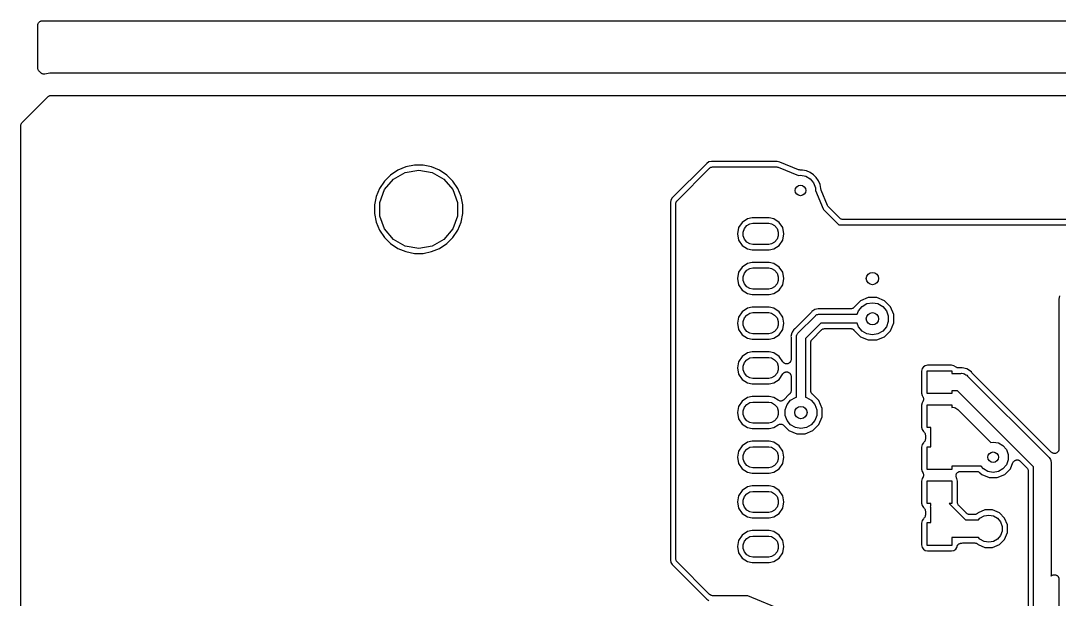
# Model space of a CAD drawing. Extents: x 50 to 248, y -151 to -36.
# Drawn here: x 50.4 to 109.4, y -68.5 to -35.6 of the extents above; entities that cross this region are included whole.
import ezdxf

# ---------------------------------------------------------------- set-up
doc = ezdxf.new("R2010")
doc.units = 0
doc.header["$MEASUREMENT"] = 0
doc.layers.add('BLACK', color=7, linetype='CONTINUOUS')

msp = doc.modelspace()

# ---------------------------------------------------------------- linework, layer by layer
at = {"layer": 'BLACK', "linetype": 'CONTINUOUS'}
for p, q in [((51.383, -35.889), (51.3869, -35.8671)), ((51.383, -38.3238), (51.383, -35.889)), ((51.3869, -35.8449), (51.3945, -35.824)), ((51.3869, -35.8671), (51.3869, -35.8449)), ((51.3945, -35.824), (51.3983, -35.8021)), ((51.3983, -35.8021), (51.4094, -35.7829)), ((51.4094, -35.7829), (51.417, -35.762)), ((51.417, -35.762), (51.4313, -35.745)), ((51.4313, -35.745), (51.4424, -35.7257)), ((51.4424, -35.7257), (51.4594, -35.7114)), ((51.4594, -35.7114), (51.4737, -35.6944)), ((51.4737, -35.6944), (51.493, -35.6833)), ((51.493, -35.6833), (51.51, -35.669)), ((51.51, -35.669), (51.5309, -35.6614)), ((51.5309, -35.6614), (51.5501, -35.6503)), ((51.5501, -35.6503), (51.572, -35.6465)), ((51.572, -35.6465), (51.5929, -35.6389)), ((51.5929, -35.6389), (51.6151, -35.6389)), ((51.6151, -35.6389), (51.637, -35.635)), ((51.637, -35.635), (247.575, -35.635)), ((51.3849, -38.3348), (51.383, -38.3238)), ((51.384, -38.3459), (51.3849, -38.3348)), ((51.3926, -38.378), (51.384, -38.3459)), ((51.3983, -38.4107), (51.3926, -38.378)), ((51.4039, -38.4203), (51.3983, -38.4107)), ((51.4068, -38.4311), (51.4039, -38.4203)), ((51.4258, -38.4583), (51.4068, -38.4311)), ((51.4424, -38.4871), (51.4258, -38.4583)), ((51.451, -38.4942), (51.4424, -38.4871)), ((51.4574, -38.5034), (51.451, -38.4942)), ((51.5491, -38.5951), (51.4574, -38.5034)), ((51.5785, -38.6157), (51.5491, -38.5951)), ((51.6066, -38.6382), (51.5785, -38.6157)), ((51.6145, -38.6409), (51.6066, -38.6382)), ((51.6214, -38.6457), (51.6145, -38.6409)), ((51.6561, -38.655), (51.6214, -38.6457)), ((51.6901, -38.6666), (51.6561, -38.655)), ((51.6985, -38.6664), (51.6901, -38.6666)), ((51.7066, -38.6686), (51.6985, -38.6664)), ((51.7424, -38.6654), (51.7066, -38.6686)), ((51.7783, -38.6646), (51.7424, -38.6654)), ((52.063, -38.608), (51.7783, -38.6646)), ((119.641, -38.608), (52.063, -38.608)), ((50.4922, -41.4238), (51.9636, -39.9524)), ((51.9636, -39.9524), (51.9728, -39.946)), ((51.9728, -39.946), (51.9799, -39.9374)), ((51.9799, -39.9374), (52.0087, -39.9208)), ((52.0087, -39.9208), (52.0359, -39.9018)), ((52.0359, -39.9018), (52.0467, -39.8989)), ((52.0467, -39.8989), (52.0563, -39.8933)), ((52.0563, -39.8933), (52.089, -39.8876)), ((52.089, -39.8876), (52.1211, -39.879)), ((52.1211, -39.879), (52.1322, -39.8799)), ((52.1322, -39.8799), (52.1432, -39.878)), ((52.1432, -39.878), (119.561, -39.878)), ((50.4178, -41.6034), (50.4197, -41.5924)), ((50.4178, -145.341), (50.4178, -41.6034)), ((50.4188, -41.5813), (50.4274, -41.5492)), ((50.4197, -41.5924), (50.4188, -41.5813)), ((50.4274, -41.5492), (50.4331, -41.5165)), ((50.4331, -41.5165), (50.4387, -41.5069)), ((50.4387, -41.5069), (50.4416, -41.4961)), ((50.4416, -41.4961), (50.4606, -41.4689)), ((50.4606, -41.4689), (50.4772, -41.4401)), ((50.4772, -41.4401), (50.4858, -41.433)), ((50.4858, -41.433), (50.4922, -41.4238)), ((89.655, -43.6372), (89.5153, -43.665)), ((93.3854, -43.6372), (89.655, -43.6372)), ((93.5501, -43.67), (93.3854, -43.6372)), ((71.8385, -44.1353), (71.4283, -44.4094)), ((72.2944, -43.9465), (71.8385, -44.1353)), ((72.2609, -44.2558), (73.025, -44.1211)), ((72.7783, -43.8502), (72.2944, -43.9465)), ((73.2717, -43.8502), (72.7783, -43.8502)), ((73.025, -44.1211), (73.7891, -44.2558)), ((73.7556, -43.9465), (73.2717, -43.8502)), ((74.2115, -44.1353), (73.7556, -43.9465)), ((74.6217, -44.4094), (74.2115, -44.1353)), ((89.3968, -43.7442), (87.4322, -45.7088)), ((87.7044, -45.8676), (89.5556, -44.0164)), ((89.5153, -43.665), (89.3968, -43.7442)), ((89.5556, -44.0164), (89.5648, -44.01)), ((89.5648, -44.01), (89.5719, -44.0014)), ((89.5719, -44.0014), (89.6007, -43.9848)), ((89.6007, -43.9848), (89.6279, -43.9658)), ((89.6279, -43.9658), (89.6387, -43.9629)), ((89.6387, -43.9629), (89.6483, -43.9573)), ((89.6483, -43.9573), (89.681, -43.9516)), ((89.681, -43.9516), (89.7131, -43.943)), ((89.7131, -43.943), (89.7242, -43.9439)), ((89.7242, -43.9439), (89.7352, -43.942)), ((89.7352, -43.942), (93.3598, -43.942)), ((93.3598, -43.942), (93.3654, -43.943)), ((93.3654, -43.943), (93.3709, -43.9422)), ((93.3709, -43.9422), (93.4086, -43.9506)), ((93.4086, -43.9506), (93.4467, -43.9573)), ((93.4467, -43.9573), (93.4516, -43.9601)), ((93.4516, -43.9601), (93.457, -43.9613)), ((93.457, -43.9613), (94.6098, -44.4388)), ((94.61, -44.109), (93.5501, -43.67)), ((94.6155, -44.1102), (94.61, -44.109)), ((94.6203, -44.113), (94.6155, -44.1102)), ((94.6584, -44.1197), (94.6203, -44.113)), ((94.6961, -44.1281), (94.6584, -44.1197)), ((94.7017, -44.1273), (94.6961, -44.1281)), ((94.7072, -44.1283), (94.7017, -44.1273)), ((94.8303, -44.1283), (94.7072, -44.1283)), ((95.0534, -44.1727), (94.8303, -44.1283)), ((95.2636, -44.2597), (95.0534, -44.1727)), ((71.0794, -44.7583), (70.8053, -45.1685)), ((71.4283, -44.4094), (71.0794, -44.7583)), ((71.0904, -45.238), (71.5891, -44.6437)), ((71.5891, -44.6437), (72.2609, -44.2558)), ((73.7891, -44.2558), (74.4609, -44.6437)), ((74.4609, -44.6437), (74.9596, -45.238)), ((74.9706, -44.7583), (74.6217, -44.4094)), ((75.2447, -45.1685), (74.9706, -44.7583)), ((94.6098, -44.4388), (94.7166, -44.42)), ((94.7166, -44.42), (95.0118, -44.4721)), ((95.0118, -44.4721), (95.2714, -44.6219)), ((95.4527, -44.3861), (95.2636, -44.2597)), ((95.2714, -44.6219), (95.4641, -44.8516)), ((95.6136, -44.547), (95.4527, -44.3861)), ((95.74, -44.7361), (95.6136, -44.547)), ((95.827, -44.9463), (95.74, -44.7361)), ((70.8053, -45.1685), (70.6165, -45.6244)), ((70.825, -45.9671), (71.0904, -45.238)), ((74.9596, -45.238), (75.225, -45.9671)), ((75.4335, -45.6244), (75.2447, -45.1685)), ((95.4641, -44.8516), (95.5666, -45.1332)), ((95.5666, -45.1332), (95.5666, -45.2797)), ((95.5666, -45.2797), (96.0024, -46.3319)), ((95.8724, -45.1742), (95.827, -44.9463)), ((95.8716, -45.1796), (95.8724, -45.1742)), ((95.88, -45.2174), (95.8716, -45.1796)), ((95.8867, -45.2554), (95.88, -45.2174)), ((95.8895, -45.2603), (95.8867, -45.2554)), ((95.8907, -45.2658), (95.8895, -45.2603)), ((96.2511, -46.1357), (95.8907, -45.2658)), ((70.6165, -45.6244), (70.5202, -46.1083)), ((70.825, -46.7429), (70.825, -45.9671)), ((75.225, -45.9671), (75.225, -46.7429)), ((75.5298, -46.1083), (75.4335, -45.6244)), ((87.353, -45.8273), (87.3252, -45.967)), ((87.3252, -45.967), (87.3252, -66.301)), ((87.4322, -45.7088), (87.353, -45.8273)), ((87.631, -46.0251), (87.6396, -45.993)), ((87.6396, -45.993), (87.6453, -45.9603)), ((87.6453, -45.9603), (87.6509, -45.9507)), ((87.6509, -45.9507), (87.6538, -45.9399)), ((87.6538, -45.9399), (87.6728, -45.9127)), ((87.6728, -45.9127), (87.6894, -45.8839)), ((87.6894, -45.8839), (87.698, -45.8768)), ((87.698, -45.8768), (87.7044, -45.8676)), ((70.5202, -46.1083), (70.5202, -46.6017)), ((70.5202, -46.6017), (70.6165, -47.0856)), ((75.4335, -47.0856), (75.5298, -46.6017)), ((75.5298, -46.6017), (75.5298, -46.1083)), ((87.63, -46.0472), (87.6319, -46.0362)), ((87.63, -66.2208), (87.63, -46.0472)), ((87.6319, -46.0362), (87.631, -46.0251)), ((96.0024, -46.3319), (96.0297, -46.3727)), ((96.0297, -46.3727), (96.8833, -47.2263)), ((96.2541, -46.1404), (96.2511, -46.1357)), ((96.2555, -46.1458), (96.2541, -46.1404)), ((96.2777, -46.1775), (96.2555, -46.1458)), ((96.2985, -46.2101), (96.2777, -46.1775)), ((96.3029, -46.2135), (96.2985, -46.2101)), ((96.3061, -46.2181), (96.3029, -46.2135)), ((96.9529, -46.8648), (96.3061, -46.2181)), ((70.6165, -47.0856), (70.8053, -47.5415)), ((71.0904, -47.472), (70.825, -46.7429)), ((75.225, -46.7429), (74.9596, -47.472)), ((75.2447, -47.5415), (75.4335, -47.0856)), ((91.4037, -47.0997), (91.2037, -47.399)), ((91.703, -46.8997), (91.4037, -47.0997)), ((91.6644, -47.2853), (91.8476, -47.1795)), ((91.9669, -46.8472), (91.703, -46.8997)), ((91.8476, -47.1795), (92.0035, -47.152)), ((92.9451, -46.8472), (91.9669, -46.8472)), ((92.0035, -47.152), (92.9085, -47.152)), ((92.9085, -47.152), (93.0644, -47.1795)), ((93.209, -46.8997), (92.9451, -46.8472)), ((93.0644, -47.1795), (93.2476, -47.2853)), ((93.5083, -47.0997), (93.209, -46.8997)), ((93.7083, -47.399), (93.5083, -47.0997)), ((96.962, -46.8712), (96.9529, -46.8648)), ((96.9692, -46.8798), (96.962, -46.8712)), ((96.9979, -46.8964), (96.9692, -46.8798)), ((97.0251, -46.9154), (96.9979, -46.8964)), ((97.0359, -46.9183), (97.0251, -46.9154)), ((97.0456, -46.9239), (97.0359, -46.9183)), ((97.0783, -46.9296), (97.0456, -46.9239)), ((97.1103, -46.9382), (97.0783, -46.9296)), ((97.1215, -46.9373), (97.1103, -46.9382)), ((97.1325, -46.9392), (97.1215, -46.9373)), ((115.273, -46.9392), (97.1325, -46.9392)), ((70.8053, -47.5415), (71.0794, -47.9517)), ((71.5891, -48.0663), (71.0904, -47.472)), ((74.9596, -47.472), (74.4609, -48.0663)), ((74.9706, -47.9517), (75.2447, -47.5415)), ((91.2037, -47.399), (91.1335, -47.752)), ((91.1335, -47.752), (91.2037, -48.105)), ((91.456, -47.6462), (91.5284, -47.4474)), ((91.456, -47.8578), (91.456, -47.6462)), ((91.5284, -47.4474), (91.6644, -47.2853)), ((93.2476, -47.2853), (93.3836, -47.4474)), ((93.3836, -47.4474), (93.456, -47.6462)), ((93.456, -47.6462), (93.456, -47.8578)), ((93.7785, -47.752), (93.7083, -47.399)), ((93.7083, -48.105), (93.7785, -47.752)), ((96.8833, -47.2263), (96.9029, -47.2394)), ((96.9029, -47.2394), (96.926, -47.244)), ((96.926, -47.244), (112.807, -47.244)), ((71.0794, -47.9517), (71.4283, -48.3006)), ((71.4283, -48.3006), (71.8385, -48.5747)), ((72.2609, -48.4542), (71.5891, -48.0663)), ((74.4609, -48.0663), (73.7891, -48.4542)), ((74.2115, -48.5747), (74.6217, -48.3006)), ((74.6217, -48.3006), (74.9706, -47.9517)), ((91.2037, -48.105), (91.4037, -48.4043)), ((91.5284, -48.0566), (91.456, -47.8578)), ((91.6644, -48.2187), (91.5284, -48.0566)), ((91.8476, -48.3245), (91.6644, -48.2187)), ((92.0035, -48.352), (91.8476, -48.3245)), ((92.9085, -48.352), (92.0035, -48.352)), ((93.0644, -48.3245), (92.9085, -48.352)), ((93.2476, -48.2187), (93.0644, -48.3245)), ((93.3836, -48.0566), (93.2476, -48.2187)), ((93.456, -47.8578), (93.3836, -48.0566)), ((93.5083, -48.4043), (93.7083, -48.105)), ((71.8385, -48.5747), (72.2944, -48.7635)), ((73.025, -48.5889), (72.2609, -48.4542)), ((72.2944, -48.7635), (72.7783, -48.8598)), ((72.7783, -48.8598), (73.2717, -48.8598)), ((73.7891, -48.4542), (73.025, -48.5889)), ((73.2717, -48.8598), (73.7556, -48.7635)), ((73.7556, -48.7635), (74.2115, -48.5747)), ((91.4037, -48.4043), (91.703, -48.6043)), ((91.703, -48.6043), (91.9669, -48.6568)), ((91.9669, -48.6568), (92.9451, -48.6568)), ((92.9451, -48.6568), (93.209, -48.6043)), ((93.209, -48.6043), (93.5083, -48.4043)), ((91.703, -49.4397), (91.4037, -49.6397)), ((91.9669, -49.3872), (91.703, -49.4397)), ((92.9451, -49.3872), (91.9669, -49.3872)), ((93.209, -49.4397), (92.9451, -49.3872)), ((93.5083, -49.6397), (93.209, -49.4397)), ((91.2037, -49.939), (91.1335, -50.292)), ((91.4037, -49.6397), (91.2037, -49.939)), ((91.456, -50.1862), (91.5284, -49.9874)), ((91.5284, -49.9874), (91.6644, -49.8253)), ((91.6644, -49.8253), (91.8476, -49.7195)), ((91.8476, -49.7195), (92.0035, -49.692)), ((92.0035, -49.692), (92.9085, -49.692)), ((92.9085, -49.692), (93.0644, -49.7195)), ((93.0644, -49.7195), (93.2476, -49.8253)), ((93.2476, -49.8253), (93.3836, -49.9874)), ((93.3836, -49.9874), (93.456, -50.1862)), ((93.7083, -49.939), (93.5083, -49.6397)), ((93.7785, -50.292), (93.7083, -49.939)), ((91.1335, -50.292), (91.2037, -50.645)), ((91.2037, -50.645), (91.4037, -50.9443)), ((91.456, -50.3978), (91.456, -50.1862)), ((91.5284, -50.5966), (91.456, -50.3978)), ((91.6644, -50.7587), (91.5284, -50.5966)), ((93.3836, -50.5966), (93.2476, -50.7587)), ((93.456, -50.3978), (93.3836, -50.5966)), ((93.456, -50.1862), (93.456, -50.3978)), ((93.5083, -50.9443), (93.7083, -50.645)), ((93.7083, -50.645), (93.7785, -50.292)), ((91.4037, -50.9443), (91.703, -51.1443)), ((91.8476, -50.8645), (91.6644, -50.7587)), ((91.703, -51.1443), (91.9669, -51.1968)), ((92.0035, -50.892), (91.8476, -50.8645)), ((91.9669, -51.1968), (92.9451, -51.1968)), ((92.9085, -50.892), (92.0035, -50.892)), ((93.0644, -50.8645), (92.9085, -50.892)), ((92.9451, -51.1968), (93.209, -51.1443)), ((93.2476, -50.7587), (93.0644, -50.8645)), ((93.209, -51.1443), (93.5083, -50.9443)), ((109.434, -51.2811), (109.396, -51.4737)), ((97.7643, -51.9159), (97.7509, -51.9368)), ((98.1235, -51.5566), (97.7643, -51.9159)), ((98.0146, -52.1211), (98.2186, -51.8779)), ((98.5664, -51.3732), (98.1235, -51.5566)), ((98.2186, -51.8779), (98.4934, -51.7192)), ((98.4934, -51.7192), (98.806, -51.6641)), ((99.0457, -51.3732), (98.5664, -51.3732)), ((98.806, -51.6641), (99.1186, -51.7192)), ((99.4885, -51.5566), (99.0457, -51.3732)), ((99.1186, -51.7192), (99.3934, -51.8779)), ((99.3934, -51.8779), (99.5974, -52.1211)), ((99.8274, -51.8955), (99.4885, -51.5566)), ((100.011, -52.3384), (99.8274, -51.8955)), ((109.396, -51.4737), (109.386, -51.5239)), ((109.386, -51.5239), (109.393, -51.5606)), ((109.393, -51.5606), (109.393, -51.5856)), ((109.393, -51.5856), (109.398, -51.6102)), ((109.398, -51.6102), (109.398, -59.9853)), ((91.2037, -52.479), (91.1335, -52.832)), ((91.4037, -52.1797), (91.2037, -52.479)), ((91.703, -51.9797), (91.4037, -52.1797)), ((91.5284, -52.5274), (91.6644, -52.3653)), ((91.6644, -52.3653), (91.8476, -52.2595)), ((91.9669, -51.9272), (91.703, -51.9797)), ((91.8476, -52.2595), (92.0035, -52.232)), ((92.9451, -51.9272), (91.9669, -51.9272)), ((92.0035, -52.232), (92.9085, -52.232)), ((92.9085, -52.232), (93.0644, -52.2595)), ((93.209, -51.9797), (92.9451, -51.9272)), ((93.0644, -52.2595), (93.2476, -52.3653)), ((93.5083, -52.1797), (93.209, -51.9797)), ((93.2476, -52.3653), (93.3836, -52.5274)), ((93.7083, -52.479), (93.5083, -52.1797)), ((93.7785, -52.832), (93.7083, -52.479)), ((95.3063, -52.2395), (94.4035, -53.1423)), ((94.5702, -53.4065), (95.5706, -52.4062)), ((95.3206, -52.219), (95.3063, -52.2395)), ((95.3379, -52.201), (95.3206, -52.219)), ((95.3551, -52.1751), (95.3379, -52.201)), ((95.54, -52.0516), (95.3551, -52.1751)), ((95.7275, -52.0143), (95.54, -52.0516)), ((95.5706, -52.4062), (95.5922, -52.3804)), ((95.5922, -52.3804), (95.6214, -52.3636)), ((95.6214, -52.3636), (95.649, -52.3442)), ((95.649, -52.3442), (95.66, -52.3413)), ((95.66, -52.3413), (95.6698, -52.3356)), ((95.6698, -52.3356), (95.703, -52.3298)), ((95.703, -52.3298), (95.7355, -52.3211)), ((95.758, -52.0083), (95.7275, -52.0143)), ((95.7355, -52.3211), (95.7691, -52.324)), ((95.7885, -52.0143), (95.758, -52.0083)), ((95.7691, -52.324), (97.9407, -52.324)), ((95.8135, -52.0149), (95.7885, -52.0143)), ((95.838, -52.0192), (95.8135, -52.0149)), ((97.5637, -52.0192), (95.838, -52.0192)), ((97.5801, -52.0163), (97.5637, -52.0192)), ((97.5968, -52.017), (97.5801, -52.0163)), ((97.6233, -52.0087), (97.5968, -52.017)), ((97.6506, -52.0039), (97.6233, -52.0087)), ((97.665, -51.9955), (97.6506, -52.0039)), ((97.681, -51.9905), (97.665, -51.9955)), ((97.7029, -51.9736), (97.681, -51.9905)), ((97.7269, -51.9598), (97.7029, -51.9736)), ((97.7377, -51.947), (97.7269, -51.9598)), ((97.7509, -51.9368), (97.7377, -51.947)), ((97.9407, -52.324), (98.0146, -52.1211)), ((99.5974, -52.1211), (99.706, -52.4193)), ((99.706, -52.4193), (99.706, -52.7367)), ((100.011, -52.8176), (100.011, -52.3384)), ((91.1335, -52.832), (91.2037, -53.185)), ((91.456, -52.7262), (91.5284, -52.5274)), ((91.456, -52.9378), (91.456, -52.7262)), ((91.5284, -53.1366), (91.456, -52.9378)), ((93.3836, -52.5274), (93.456, -52.7262)), ((93.456, -52.9378), (93.3836, -53.1366)), ((93.456, -52.7262), (93.456, -52.9378)), ((93.7083, -53.185), (93.7785, -52.832)), ((95.8632, -52.832), (94.996, -53.6992)), ((97.9407, -52.832), (95.8632, -52.832)), ((98.0146, -53.0349), (97.9407, -52.832)), ((98.2186, -53.2781), (98.0146, -53.0349)), ((99.5974, -53.0349), (99.3934, -53.2781)), ((99.706, -52.7367), (99.5974, -53.0349)), ((99.8274, -53.2605), (100.011, -52.8176)), ((91.2037, -53.185), (91.4037, -53.4843)), ((91.4037, -53.4843), (91.703, -53.6843)), ((91.6644, -53.2987), (91.5284, -53.1366)), ((91.8476, -53.4045), (91.6644, -53.2987)), ((91.703, -53.6843), (91.9669, -53.7368)), ((92.0035, -53.432), (91.8476, -53.4045)), ((92.9085, -53.432), (92.0035, -53.432)), ((93.0644, -53.4045), (92.9085, -53.432)), ((92.9451, -53.7368), (93.209, -53.6843)), ((93.2476, -53.2987), (93.0644, -53.4045)), ((93.209, -53.6843), (93.5083, -53.4843)), ((93.3836, -53.1366), (93.2476, -53.2987)), ((93.5083, -53.4843), (93.7083, -53.185)), ((94.2156, -53.376), (94.1723, -53.594)), ((94.1723, -53.594), (94.1783, -53.6245)), ((94.1783, -53.6245), (94.1789, -53.6495)), ((94.1789, -53.6495), (94.1832, -53.674)), ((94.1832, -53.674), (94.1832, -54.8924)), ((94.2421, -53.3363), (94.2156, -53.376)), ((94.3391, -53.1911), (94.2421, -53.3363)), ((94.2421, -53.3363), (94.2421, -53.3363)), ((94.365, -53.1739), (94.3391, -53.1911)), ((94.383, -53.1566), (94.365, -53.1739)), ((94.4035, -53.1423), (94.383, -53.1566)), ((94.4851, -53.5715), (94.4938, -53.539)), ((94.488, -53.6051), (94.4851, -53.5715)), ((94.488, -57.0429), (94.488, -53.6051)), ((94.4938, -53.539), (94.4996, -53.5058)), ((94.4996, -53.5058), (94.5053, -53.496)), ((94.5053, -53.496), (94.5082, -53.485)), ((94.5082, -53.485), (94.5276, -53.4574)), ((94.5276, -53.4574), (94.5444, -53.4282)), ((94.5444, -53.4282), (94.5702, -53.4065)), ((95.3752, -53.7511), (95.9151, -53.2112)), ((95.9151, -53.2112), (95.9242, -53.2048)), ((95.9242, -53.2048), (95.9314, -53.1962)), ((95.9314, -53.1962), (95.9601, -53.1796)), ((95.9601, -53.1796), (95.9873, -53.1606)), ((95.9873, -53.1606), (95.9981, -53.1577)), ((95.9981, -53.1577), (96.0078, -53.1521)), ((96.0078, -53.1521), (96.0405, -53.1464)), ((96.0405, -53.1464), (96.0725, -53.1378)), ((96.0725, -53.1378), (96.0837, -53.1387)), ((96.0837, -53.1387), (96.0947, -53.1368)), ((96.0947, -53.1368), (97.5637, -53.1368)), ((97.5637, -53.1368), (97.5801, -53.1397)), ((97.5801, -53.1397), (97.5968, -53.139)), ((97.5968, -53.139), (97.6233, -53.1473)), ((97.6233, -53.1473), (97.6506, -53.1521)), ((97.6506, -53.1521), (97.665, -53.1605)), ((97.665, -53.1605), (97.681, -53.1655)), ((97.681, -53.1655), (97.7029, -53.1824)), ((97.7029, -53.1824), (97.7269, -53.1962)), ((97.7269, -53.1962), (97.7377, -53.209)), ((97.7377, -53.209), (97.7509, -53.2192)), ((97.7509, -53.2192), (97.7643, -53.2401)), ((97.7643, -53.2401), (98.1235, -53.5994)), ((98.1235, -53.5994), (98.5664, -53.7828)), ((98.4934, -53.4368), (98.2186, -53.2781)), ((98.806, -53.4919), (98.4934, -53.4368)), ((99.1186, -53.4368), (98.806, -53.4919)), ((99.0457, -53.7828), (99.4885, -53.5994)), ((99.3934, -53.2781), (99.1186, -53.4368)), ((99.4885, -53.5994), (99.8274, -53.2605)), ((91.9669, -53.7368), (92.9451, -53.7368)), ((94.996, -53.6992), (94.996, -57.0429)), ((95.3008, -53.9307), (95.3027, -53.9197)), ((95.3008, -56.6697), (95.3008, -53.9307)), ((95.3018, -53.9085), (95.3104, -53.8765)), ((95.3027, -53.9197), (95.3018, -53.9085)), ((95.3104, -53.8765), (95.3161, -53.8438)), ((95.3161, -53.8438), (95.3217, -53.8341)), ((95.3217, -53.8341), (95.3246, -53.8233)), ((95.3246, -53.8233), (95.3436, -53.7961)), ((95.3436, -53.7961), (95.3602, -53.7674)), ((95.3602, -53.7674), (95.3688, -53.7602)), ((95.3688, -53.7602), (95.3752, -53.7511)), ((98.5664, -53.7828), (99.0457, -53.7828)), ((91.4037, -54.7197), (91.2037, -55.019)), ((91.703, -54.5197), (91.4037, -54.7197)), ((91.6644, -54.9053), (91.8476, -54.7995)), ((91.9669, -54.4672), (91.703, -54.5197)), ((91.8476, -54.7995), (92.0035, -54.772)), ((92.9451, -54.4672), (91.9669, -54.4672)), ((92.0035, -54.772), (92.9085, -54.772)), ((92.9085, -54.772), (93.0644, -54.7995)), ((93.209, -54.5197), (92.9451, -54.4672)), ((93.0644, -54.7995), (93.2476, -54.9053)), ((93.5083, -54.7197), (93.209, -54.5197)), ((93.718, -55.0335), (93.5083, -54.7197)), ((91.2037, -55.019), (91.1335, -55.372)), ((91.1335, -55.372), (91.2037, -55.725)), ((91.456, -55.2662), (91.5284, -55.0674)), ((91.456, -55.4778), (91.456, -55.2662)), ((91.5284, -55.0674), (91.6644, -54.9053)), ((93.2476, -54.9053), (93.3836, -55.0674)), ((93.3836, -55.0674), (93.456, -55.2662)), ((93.456, -55.2662), (93.456, -55.4778)), ((93.7277, -55.0436), (93.718, -55.0335)), ((93.7346, -55.0556), (93.7277, -55.0436)), ((93.7579, -55.0752), (93.7346, -55.0556)), ((93.779, -55.0972), (93.7579, -55.0752)), ((93.7915, -55.1034), (93.779, -55.0972)), ((93.8022, -55.1123), (93.7915, -55.1034)), ((93.8308, -55.1228), (93.8022, -55.1123)), ((93.8581, -55.1362), (93.8308, -55.1228)), ((93.872, -55.1377), (93.8581, -55.1362)), ((93.8851, -55.1425), (93.872, -55.1377)), ((93.9155, -55.1425), (93.8851, -55.1425)), ((93.9458, -55.1458), (93.9155, -55.1425)), ((93.9594, -55.1425), (93.9458, -55.1458)), ((93.9733, -55.1425), (93.9594, -55.1425)), ((94.0019, -55.1321), (93.9733, -55.1425)), ((94.0315, -55.1249), (94.0019, -55.1321)), ((94.0431, -55.1171), (94.0315, -55.1249)), ((94.0562, -55.1123), (94.0431, -55.1171)), ((94.0795, -55.0928), (94.0562, -55.1123)), ((94.1048, -55.0759), (94.0795, -55.0928)), ((94.1131, -55.0646), (94.1048, -55.0759)), ((94.1238, -55.0556), (94.1131, -55.0646)), ((94.139, -55.0293), (94.1238, -55.0556)), ((94.157, -55.0047), (94.139, -55.0293)), ((94.1609, -54.9913), (94.157, -55.0047)), ((94.1679, -54.9792), (94.1609, -54.9913)), ((94.1732, -54.9493), (94.1679, -54.9792)), ((94.1817, -54.92), (94.1732, -54.9493)), ((94.1832, -54.8924), (94.1808, -54.9061)), ((94.1808, -54.9061), (94.1817, -54.92)), ((101.629, -55.4161), (101.6, -55.56)), ((101.696, -55.3153), (101.629, -55.4161)), ((101.797, -55.2479), (101.696, -55.3153)), ((101.941, -55.2193), (101.797, -55.2479)), ((103.291, -55.2193), (101.941, -55.2193)), ((103.435, -55.2479), (103.291, -55.2193)), ((103.565, -55.3349), (103.435, -55.2479)), ((103.593, -55.3472), (103.565, -55.3349)), ((103.619, -55.3624), (103.593, -55.3472)), ((103.633, -55.3648), (103.619, -55.3624)), ((103.646, -55.3704), (103.633, -55.3648)), ((103.676, -55.3724), (103.646, -55.3704)), ((103.706, -55.3777), (103.676, -55.3724)), ((103.739, -55.3777), (103.706, -55.3777)), ((103.764, -55.3734), (103.739, -55.3777)), ((103.789, -55.3728), (103.764, -55.3734)), ((103.844, -55.3619), (103.789, -55.3728)), ((103.898, -55.3728), (103.844, -55.3619)), ((104.158, -55.4244), (103.898, -55.3728)), ((103.898, -55.3728), (103.898, -55.3728)), ((103.898, -55.3728), (103.898, -55.3728)), ((104.424, -55.6023), (104.158, -55.4244)), ((91.2037, -55.725), (91.4037, -56.0243)), ((91.4037, -56.0243), (91.703, -56.2243)), ((91.5284, -55.6766), (91.456, -55.4778)), ((91.6644, -55.8387), (91.5284, -55.6766)), ((91.8476, -55.9445), (91.6644, -55.8387)), ((92.0035, -55.972), (91.8476, -55.9445)), ((92.9085, -55.972), (92.0035, -55.972)), ((93.0644, -55.9445), (92.9085, -55.972)), ((93.2476, -55.8387), (93.0644, -55.9445)), ((93.209, -56.2243), (93.5083, -56.0243)), ((93.3836, -55.6766), (93.2476, -55.8387)), ((93.456, -55.4778), (93.3836, -55.6766)), ((93.5083, -56.0243), (93.718, -55.7105)), ((93.718, -55.7105), (93.7277, -55.7004)), ((93.7277, -55.7004), (93.7346, -55.6884)), ((93.7346, -55.6884), (93.758, -55.6688)), ((93.758, -55.6688), (93.779, -55.6468)), ((93.779, -55.6468), (93.7915, -55.6406)), ((93.7915, -55.6406), (93.8022, -55.6317)), ((93.8022, -55.6317), (93.8308, -55.6212)), ((93.8308, -55.6212), (93.8581, -55.6078)), ((93.8581, -55.6078), (93.872, -55.6063)), ((93.872, -55.6063), (93.8851, -55.6015)), ((93.8851, -55.6015), (93.9155, -55.6015)), ((93.9155, -55.6015), (93.9458, -55.5982)), ((93.9458, -55.5982), (93.9594, -55.6015)), ((93.9594, -55.6015), (93.9733, -55.6015)), ((93.9733, -55.6015), (94.0019, -55.6119)), ((94.0019, -55.6119), (94.0315, -55.6191)), ((94.0315, -55.6191), (94.0431, -55.6269)), ((94.0431, -55.6269), (94.0562, -55.6317)), ((94.0562, -55.6317), (94.0795, -55.6512)), ((94.0795, -55.6512), (94.1048, -55.6681)), ((94.1048, -55.6681), (94.1131, -55.6794)), ((94.1131, -55.6794), (94.1238, -55.6884)), ((94.1238, -55.6884), (94.139, -55.7147)), ((94.139, -55.7147), (94.157, -55.7393)), ((94.157, -55.7393), (94.1609, -55.7527)), ((94.1609, -55.7527), (94.1679, -55.7648)), ((94.1679, -55.7648), (94.1732, -55.7947)), ((94.1732, -55.7947), (94.1817, -55.824)), ((94.1817, -55.824), (94.1808, -55.8379)), ((94.1808, -55.8379), (94.1832, -55.8516)), ((94.1832, -55.8516), (94.1832, -56.6697)), ((101.6, -55.56), (101.6, -56.805)), ((101.916, -56.83), (101.916, -55.535)), ((101.916, -55.535), (103.316, -55.535)), ((103.316, -55.535), (103.316, -55.6825)), ((103.316, -55.6825), (103.822, -55.6825)), ((103.822, -55.6825), (103.888, -55.6767)), ((103.888, -55.6767), (103.952, -55.6939)), ((103.952, -55.6939), (104.017, -55.7054)), ((104.017, -55.7054), (104.037, -55.7166)), ((104.037, -55.7166), (104.058, -55.7224)), ((104.058, -55.7224), (104.113, -55.7604)), ((104.113, -55.7604), (104.17, -55.7936)), ((104.17, -55.7936), (104.213, -55.8444)), ((104.213, -55.8444), (108.842, -60.4743)), ((104.455, -55.6487), (104.424, -55.6023)), ((104.472, -55.6667), (104.455, -55.6487)), ((104.486, -55.6872), (104.472, -55.6667)), ((108.964, -60.1649), (104.486, -55.6872)), ((91.703, -56.2243), (91.9669, -56.2768)), ((91.9669, -56.2768), (92.9451, -56.2768)), ((92.9451, -56.2768), (93.209, -56.2243)), ((91.703, -57.0597), (91.4037, -57.2597)), ((91.9669, -57.0072), (91.703, -57.0597)), ((92.9451, -57.0072), (91.9669, -57.0072)), ((93.209, -57.0597), (92.9451, -57.0072)), ((93.4442, -57.2168), (93.209, -57.0597)), ((93.4821, -57.2335), (93.4442, -57.2168)), ((93.731, -57.209), (93.6977, -57.2334)), ((93.7649, -57.1852), (93.731, -57.209)), ((94.0799, -56.8703), (93.7649, -57.1852)), ((93.9506, -57.4551), (94.1546, -57.2119)), ((94.1008, -56.857), (94.0799, -56.8703)), ((94.111, -56.8437), (94.1008, -56.857)), ((94.1238, -56.8329), (94.111, -56.8437)), ((94.1376, -56.809), (94.1238, -56.8329)), ((94.1545, -56.787), (94.1376, -56.809)), ((94.1595, -56.771), (94.1545, -56.787)), ((94.1546, -57.2119), (94.4294, -57.0532)), ((94.1679, -56.7566), (94.1595, -56.771)), ((94.1727, -56.7293), (94.1679, -56.7566)), ((94.181, -56.7028), (94.1727, -56.7293)), ((94.1832, -56.6697), (94.1803, -56.6861)), ((94.1803, -56.6861), (94.181, -56.7028)), ((94.4294, -57.0532), (94.488, -57.0429)), ((94.996, -57.0429), (95.0546, -57.0532)), ((95.0546, -57.0532), (95.3294, -57.2119)), ((95.3037, -56.6861), (95.3008, -56.6697)), ((95.303, -56.7028), (95.3037, -56.6861)), ((95.3113, -56.7293), (95.303, -56.7028)), ((95.3161, -56.7566), (95.3113, -56.7293)), ((95.3245, -56.771), (95.3161, -56.7566)), ((95.3295, -56.787), (95.3245, -56.771)), ((95.3294, -57.2119), (95.5334, -57.4551)), ((95.3464, -56.8089), (95.3295, -56.787)), ((95.3602, -56.8329), (95.3464, -56.8089)), ((95.373, -56.8437), (95.3602, -56.8329)), ((95.3832, -56.8569), (95.373, -56.8437)), ((95.4041, -56.8703), (95.3832, -56.8569)), ((95.7634, -57.2295), (95.4041, -56.8703)), ((101.6, -56.805), (101.629, -56.9489)), ((101.629, -56.9489), (101.669, -57.0089)), ((101.669, -57.0089), (101.676, -57.0242)), ((101.676, -57.0242), (101.686, -57.0377)), ((101.686, -57.0377), (101.693, -57.0643)), ((101.693, -57.0643), (101.704, -57.0896)), ((101.704, -57.2104), (101.693, -57.2357)), ((101.704, -57.0896), (101.706, -57.1063)), ((101.706, -57.1937), (101.704, -57.2104)), ((101.706, -57.1063), (101.71, -57.1223)), ((101.71, -57.1777), (101.706, -57.1937)), ((101.71, -57.1223), (101.708, -57.15)), ((101.708, -57.15), (101.71, -57.1777)), ((103.316, -56.83), (101.916, -56.83)), ((103.636, -56.6825), (103.316, -56.6825)), ((103.316, -56.6825), (103.316, -56.83)), ((107.958, -61.004), (103.636, -56.6825)), ((91.2037, -57.559), (91.1335, -57.912)), ((91.4037, -57.2597), (91.2037, -57.559)), ((91.456, -57.8062), (91.5284, -57.6074)), ((91.456, -58.0178), (91.456, -57.8062)), ((91.5284, -57.6074), (91.6644, -57.4453)), ((91.6644, -57.4453), (91.8476, -57.3395)), ((91.8476, -57.3395), (92.0035, -57.312)), ((92.0035, -57.312), (92.9085, -57.312)), ((92.9085, -57.312), (93.0644, -57.3395)), ((93.0644, -57.3395), (93.2476, -57.4453)), ((93.2476, -57.4453), (93.3836, -57.6074)), ((93.3836, -57.6074), (93.456, -57.8062)), ((93.456, -57.8062), (93.456, -58.0178)), ((93.5196, -57.251), (93.4821, -57.2335)), ((93.5224, -57.2512), (93.5196, -57.251)), ((93.5249, -57.2524), (93.5224, -57.2512)), ((93.5662, -57.2551), (93.5249, -57.2524)), ((93.6074, -57.2587), (93.5662, -57.2551)), ((93.6102, -57.2579), (93.6074, -57.2587)), ((93.613, -57.2581), (93.6102, -57.2579)), ((93.6527, -57.2465), (93.613, -57.2581)), ((93.6927, -57.2358), (93.6527, -57.2465)), ((93.695, -57.2342), (93.6927, -57.2358)), ((93.6977, -57.2334), (93.695, -57.2342)), ((93.842, -57.7533), (93.9506, -57.4551)), ((93.842, -58.0707), (93.842, -57.7533)), ((95.5334, -57.4551), (95.642, -57.7533)), ((95.642, -57.7533), (95.642, -58.0707)), ((95.9468, -57.6724), (95.7634, -57.2295)), ((95.9468, -58.1516), (95.9468, -57.6724)), ((101.629, -57.3511), (101.6, -57.495)), ((101.6, -57.495), (101.6, -58.74)), ((101.669, -57.2911), (101.629, -57.3511)), ((101.676, -57.2758), (101.669, -57.2911)), ((101.686, -57.2623), (101.676, -57.2758)), ((101.693, -57.2357), (101.686, -57.2623)), ((101.916, -58.765), (101.916, -57.47)), ((101.916, -57.47), (103.316, -57.47)), ((103.316, -57.47), (103.316, -57.6168)), ((103.316, -57.6168), (103.374, -57.6117)), ((103.374, -57.6117), (103.438, -57.6289)), ((103.438, -57.6289), (103.503, -57.6404)), ((103.503, -57.6404), (103.522, -57.6516)), ((103.522, -57.6516), (103.544, -57.6574)), ((103.544, -57.6574), (103.598, -57.6954)), ((103.598, -57.6954), (103.656, -57.7286)), ((103.656, -57.7286), (103.698, -57.7794)), ((103.698, -57.7794), (105.531, -59.6123)), ((91.1335, -57.912), (91.2037, -58.265)), ((91.2037, -58.265), (91.4037, -58.5643)), ((91.5284, -58.2166), (91.456, -58.0178)), ((91.6644, -58.3787), (91.5284, -58.2166)), ((91.8476, -58.4845), (91.6644, -58.3787)), ((93.2476, -58.3787), (93.0644, -58.4845)), ((93.3836, -58.2166), (93.2476, -58.3787)), ((93.456, -58.0178), (93.3836, -58.2166)), ((93.9506, -58.3689), (93.842, -58.0707)), ((94.1546, -58.6121), (93.9506, -58.3689)), ((95.5334, -58.3689), (95.3294, -58.6121)), ((95.642, -58.0707), (95.5334, -58.3689)), ((95.7634, -58.5945), (95.9468, -58.1516)), ((91.4037, -58.5643), (91.703, -58.7643)), ((91.703, -58.7643), (91.9669, -58.8168)), ((92.0035, -58.512), (91.8476, -58.4845)), ((91.9669, -58.8168), (92.9451, -58.8168)), ((92.9085, -58.512), (92.0035, -58.512)), ((93.0644, -58.4845), (92.9085, -58.512)), ((92.9451, -58.8168), (93.209, -58.7643)), ((93.209, -58.7643), (93.4442, -58.6072)), ((93.4442, -58.6072), (93.4821, -58.5905)), ((93.4821, -58.5905), (93.5196, -58.573)), ((93.5196, -58.573), (93.5224, -58.5728)), ((93.5224, -58.5728), (93.5249, -58.5716)), ((93.5249, -58.5716), (93.5662, -58.5689)), ((93.5662, -58.5689), (93.6074, -58.5653)), ((93.6074, -58.5653), (93.6102, -58.5661)), ((93.6102, -58.5661), (93.613, -58.5659)), ((93.613, -58.5659), (93.6527, -58.5775)), ((93.6527, -58.5775), (93.6927, -58.5882)), ((93.6927, -58.5882), (93.695, -58.5898)), ((93.695, -58.5898), (93.6977, -58.5906)), ((93.6977, -58.5906), (93.731, -58.615)), ((93.731, -58.615), (93.7649, -58.6388)), ((93.7649, -58.6388), (94.0595, -58.9334)), ((94.0595, -58.9334), (94.5024, -59.1168)), ((94.4294, -58.7708), (94.1546, -58.6121)), ((94.742, -58.8259), (94.4294, -58.7708)), ((95.0546, -58.7708), (94.742, -58.8259)), ((94.9817, -59.1168), (95.4245, -58.9334)), ((95.3294, -58.6121), (95.0546, -58.7708)), ((95.4245, -58.9334), (95.7634, -58.5945)), ((101.6, -58.74), (101.629, -58.8839)), ((101.629, -58.8839), (101.696, -58.9847)), ((101.696, -58.9847), (101.698, -58.9861)), ((101.698, -58.9861), (101.724, -59.011)), ((102.116, -58.765), (101.916, -58.765)), ((102.116, -59.853), (102.116, -58.765)), ((91.9669, -59.5472), (91.703, -59.5997)), ((92.9451, -59.5472), (91.9669, -59.5472)), ((93.209, -59.5997), (92.9451, -59.5472)), ((94.5024, -59.1168), (94.9817, -59.1168)), ((101.724, -59.011), (101.752, -59.0341)), ((101.752, -59.5839), (101.724, -59.607)), ((101.752, -59.0341), (101.756, -59.0413)), ((101.756, -59.5767), (101.752, -59.5839)), ((101.756, -59.0413), (101.762, -59.0471)), ((101.762, -59.5709), (101.756, -59.5767)), ((101.762, -59.0471), (101.778, -59.0793)), ((101.778, -59.5387), (101.762, -59.5709)), ((101.778, -59.0793), (101.796, -59.1104)), ((101.796, -59.5076), (101.778, -59.5387)), ((101.796, -59.1104), (101.797, -59.1187)), ((101.797, -59.4993), (101.796, -59.5076)), ((101.797, -59.1187), (101.801, -59.1262)), ((101.801, -59.4918), (101.797, -59.4993)), ((101.801, -59.1262), (101.805, -59.1619)), ((101.805, -59.4561), (101.801, -59.4918)), ((101.805, -59.1619), (101.811, -59.1973)), ((101.811, -59.4207), (101.805, -59.4561)), ((101.811, -59.1973), (101.811, -59.4207)), ((91.2037, -60.099), (91.1335, -60.452)), ((91.4037, -59.7997), (91.2037, -60.099)), ((91.703, -59.5997), (91.4037, -59.7997)), ((91.456, -60.3462), (91.5284, -60.1474)), ((91.5284, -60.1474), (91.6644, -59.9853)), ((91.6644, -59.9853), (91.8476, -59.8795)), ((91.8476, -59.8795), (92.0035, -59.852)), ((92.0035, -59.852), (92.9085, -59.852)), ((92.9085, -59.852), (93.0644, -59.8795)), ((93.0644, -59.8795), (93.2476, -59.9853)), ((93.5083, -59.7997), (93.209, -59.5997)), ((93.2476, -59.9853), (93.3836, -60.1474)), ((93.3836, -60.1474), (93.456, -60.3462)), ((93.7083, -60.099), (93.5083, -59.7997)), ((93.7785, -60.452), (93.7083, -60.099)), ((101.629, -59.7341), (101.6, -59.878)), ((101.6, -59.878), (101.6, -61.123)), ((101.696, -59.6333), (101.629, -59.7341)), ((101.698, -59.6319), (101.696, -59.6333)), ((101.724, -59.607), (101.698, -59.6319)), ((101.916, -61.148), (101.916, -59.853)), ((101.916, -59.853), (102.116, -59.853)), ((105.531, -59.6123), (105.664, -59.5889)), ((105.664, -59.5889), (105.959, -59.6409)), ((105.959, -59.6409), (106.219, -59.7908)), ((106.219, -59.7908), (106.411, -60.0204)), ((106.411, -60.0204), (106.514, -60.3021)), ((108.991, -60.184), (108.964, -60.1649)), ((109.313, -60.1699), (109.289, -60.1934)), ((109.338, -60.1486), (109.313, -60.1699)), ((109.344, -60.1389), (109.338, -60.1486)), ((109.352, -60.131), (109.344, -60.1389)), ((109.366, -60.1009), (109.352, -60.131)), ((109.382, -60.0722), (109.366, -60.1009)), ((109.384, -60.0612), (109.382, -60.0722)), ((109.389, -60.0511), (109.384, -60.0612)), ((109.392, -60.018), (109.389, -60.0511)), ((109.398, -59.9853), (109.392, -60.018)), ((91.1335, -60.452), (91.2037, -60.805)), ((91.456, -60.5578), (91.456, -60.3462)), ((91.5284, -60.7566), (91.456, -60.5578)), ((91.6644, -60.9187), (91.5284, -60.7566)), ((93.3836, -60.7566), (93.2476, -60.9187)), ((93.456, -60.5578), (93.3836, -60.7566)), ((93.456, -60.3462), (93.456, -60.5578)), ((93.7083, -60.805), (93.7785, -60.452)), ((106.514, -60.6019), (106.411, -60.8836)), ((106.514, -60.3021), (106.514, -60.6019)), ((106.643, -61.1061), (106.786, -60.7601)), ((106.786, -60.7601), (106.801, -60.7367)), ((106.801, -60.7367), (106.813, -60.7116)), ((106.813, -60.7116), (106.825, -60.6998)), ((106.825, -60.6998), (106.834, -60.6857)), ((106.834, -60.6857), (106.856, -60.6688)), ((106.856, -60.6688), (106.875, -60.6492)), ((106.875, -60.6492), (106.89, -60.6421)), ((106.89, -60.6421), (106.904, -60.632)), ((106.904, -60.632), (106.93, -60.6236)), ((106.93, -60.6236), (106.955, -60.6119)), ((106.955, -60.6119), (106.972, -60.6105)), ((106.972, -60.6105), (106.988, -60.6054)), ((106.988, -60.6054), (107.016, -60.6067)), ((107.016, -60.6067), (107.043, -60.6042)), ((107.043, -60.6042), (107.059, -60.6086)), ((107.059, -60.6086), (107.076, -60.6093)), ((107.076, -60.6093), (107.102, -60.6199)), ((107.102, -60.6199), (107.128, -60.6271)), ((107.128, -60.6271), (107.142, -60.6367)), ((107.142, -60.6367), (107.157, -60.643)), ((107.157, -60.643), (107.178, -60.6618)), ((107.178, -60.6618), (107.201, -60.6777)), ((107.201, -60.6777), (107.579, -61.0559)), ((108.842, -60.4743), (108.918, -60.5823)), ((108.918, -60.5823), (108.934, -60.6405)), ((108.934, -60.6405), (108.935, -60.6429)), ((108.935, -60.6429), (108.937, -60.6508)), ((108.937, -60.6508), (108.964, -60.7526)), ((108.964, -60.7526), (108.958, -60.8187)), ((109.017, -60.2053), (108.991, -60.184)), ((109.027, -60.2091), (109.017, -60.2053)), ((109.036, -60.2155), (109.027, -60.2091)), ((109.069, -60.2241), (109.036, -60.2155)), ((109.1, -60.2355), (109.069, -60.2241)), ((109.111, -60.2355), (109.1, -60.2355)), ((109.122, -60.2384), (109.111, -60.2355)), ((109.155, -60.2355), (109.122, -60.2384)), ((109.188, -60.2355), (109.155, -60.2355)), ((109.198, -60.2316), (109.188, -60.2355)), ((109.21, -60.2307), (109.198, -60.2316)), ((109.24, -60.2166), (109.21, -60.2307)), ((109.271, -60.2053), (109.24, -60.2166)), ((109.279, -60.1981), (109.271, -60.2053)), ((109.289, -60.1934), (109.279, -60.1981)), ((91.2037, -60.805), (91.4037, -61.1043)), ((91.4037, -61.1043), (91.703, -61.3043)), ((91.8476, -61.0245), (91.6644, -60.9187)), ((91.703, -61.3043), (91.9669, -61.3568)), ((92.0035, -61.052), (91.8476, -61.0245)), ((91.9669, -61.3568), (92.9451, -61.3568)), ((92.9085, -61.052), (92.0035, -61.052)), ((93.0644, -61.0245), (92.9085, -61.052)), ((92.9451, -61.3568), (93.209, -61.3043)), ((93.2476, -60.9187), (93.0644, -61.0245)), ((93.209, -61.3043), (93.5083, -61.1043)), ((93.5083, -61.1043), (93.7083, -60.805)), ((101.6, -61.123), (101.629, -61.2669)), ((101.629, -61.2669), (101.669, -61.3269)), ((101.669, -61.3269), (101.676, -61.3422)), ((101.676, -61.3422), (101.686, -61.3557)), ((101.686, -61.3557), (101.693, -61.3823)), ((103.316, -61.148), (101.916, -61.148)), ((103.325, -60.952), (103.316, -60.9528)), ((103.316, -60.9528), (103.316, -61.148)), ((104.974, -60.952), (103.325, -60.952)), ((103.583, -61.3838), (103.606, -61.3563)), ((103.606, -61.3563), (103.627, -61.3273)), ((103.627, -61.3273), (103.634, -61.3227)), ((103.634, -61.3227), (103.64, -61.3162)), ((103.64, -61.3162), (103.671, -61.2983)), ((103.671, -61.2983), (103.701, -61.2783)), ((103.701, -61.2783), (103.709, -61.2763)), ((103.709, -61.2763), (103.716, -61.2721)), ((103.716, -61.2721), (103.751, -61.2659)), ((103.751, -61.2659), (103.786, -61.2573)), ((103.786, -61.2573), (103.795, -61.2583)), ((103.795, -61.2583), (103.803, -61.2568)), ((103.803, -61.2568), (104.73, -61.2568)), ((104.73, -61.2568), (104.741, -61.2587)), ((104.741, -61.2587), (104.753, -61.2578)), ((104.753, -61.2578), (104.785, -61.2664)), ((104.785, -61.2664), (104.817, -61.2721)), ((104.817, -61.2721), (104.827, -61.2777)), ((104.827, -61.2777), (104.838, -61.2806)), ((104.838, -61.2806), (104.865, -61.2996)), ((104.865, -61.2996), (104.894, -61.3162)), ((104.894, -61.3162), (104.901, -61.3248)), ((104.901, -61.3248), (104.91, -61.3312)), ((104.91, -61.3312), (105.01, -61.431)), ((105.109, -61.1132), (104.974, -60.952)), ((105.369, -61.2631), (105.109, -61.1132)), ((105.664, -61.3151), (105.369, -61.2631)), ((105.959, -61.2631), (105.664, -61.3151)), ((106.219, -61.1132), (105.959, -61.2631)), ((106.411, -60.8836), (106.219, -61.1132)), ((106.318, -61.431), (106.643, -61.1061)), ((107.579, -61.0559), (107.585, -61.065)), ((107.585, -61.065), (107.594, -61.0722)), ((107.594, -61.0722), (107.61, -61.1009)), ((107.61, -61.1009), (107.629, -61.1281)), ((107.629, -61.1281), (107.632, -61.1389)), ((107.632, -61.1389), (107.638, -61.1486)), ((107.638, -61.1486), (107.644, -61.1813)), ((107.644, -61.1813), (107.652, -61.2133)), ((107.652, -61.2133), (107.651, -61.2245)), ((107.651, -61.2245), (107.653, -61.2355)), ((107.653, -61.2355), (107.653, -65.4277)), ((107.958, -65.4883), (107.958, -61.004)), ((108.958, -60.8187), (108.958, -67.2091)), ((101.629, -61.6691), (101.6, -61.813)), ((101.6, -61.813), (101.6, -63.058)), ((101.669, -61.6091), (101.629, -61.6691)), ((101.676, -61.5938), (101.669, -61.6091)), ((101.686, -61.5803), (101.676, -61.5938)), ((101.693, -61.5537), (101.686, -61.5803)), ((101.693, -61.3823), (101.704, -61.4076)), ((101.704, -61.5284), (101.693, -61.5537)), ((101.704, -61.4076), (101.706, -61.4243)), ((101.706, -61.5117), (101.704, -61.5284)), ((101.706, -61.4243), (101.71, -61.4403)), ((101.71, -61.4957), (101.706, -61.5117)), ((101.71, -61.4403), (101.708, -61.468)), ((101.708, -61.468), (101.71, -61.4957)), ((101.916, -63.083), (101.916, -61.788)), ((101.916, -61.788), (103.316, -61.788)), ((103.316, -61.788), (103.316, -63.083)), ((103.55, -61.4831), (103.553, -61.4751)), ((103.553, -61.519), (103.55, -61.4831)), ((103.553, -61.4667), (103.565, -61.4329)), ((103.553, -61.4751), (103.553, -61.4667)), ((103.553, -61.5549), (103.553, -61.519)), ((103.556, -61.5628), (103.553, -61.5549)), ((103.556, -61.5712), (103.556, -61.5628)), ((103.571, -61.6041), (103.556, -61.5712)), ((103.565, -61.4329), (103.575, -61.3985)), ((103.583, -61.6378), (103.571, -61.6041)), ((103.575, -61.3985), (103.58, -61.3917)), ((103.58, -61.3917), (103.583, -61.3838)), ((103.588, -61.6442), (103.583, -61.6378)), ((103.592, -61.6519), (103.588, -61.6442)), ((103.603, -61.6691), (103.592, -61.6519)), ((103.632, -61.813), (103.603, -61.6691)), ((103.632, -63.0184), (103.632, -61.813)), ((105.01, -61.431), (105.434, -61.6068)), ((105.434, -61.6068), (105.894, -61.6068)), ((105.894, -61.6068), (106.318, -61.431)), ((91.4037, -62.3397), (91.2037, -62.639)), ((91.703, -62.1397), (91.4037, -62.3397)), ((91.5284, -62.6874), (91.6644, -62.5253)), ((91.6644, -62.5253), (91.8476, -62.4195)), ((91.9669, -62.0872), (91.703, -62.1397)), ((91.8476, -62.4195), (92.0035, -62.392)), ((92.9451, -62.0872), (91.9669, -62.0872)), ((92.0035, -62.392), (92.9085, -62.392)), ((92.9085, -62.392), (93.0644, -62.4195)), ((93.209, -62.1397), (92.9451, -62.0872)), ((93.0644, -62.4195), (93.2476, -62.5253)), ((93.5083, -62.3397), (93.209, -62.1397)), ((93.2476, -62.5253), (93.3836, -62.6874)), ((93.7083, -62.639), (93.5083, -62.3397)), ((91.2037, -62.639), (91.1335, -62.992)), ((91.1335, -62.992), (91.2037, -63.345)), ((91.456, -62.8862), (91.5284, -62.6874)), ((91.456, -63.0978), (91.456, -62.8862)), ((91.5284, -63.2966), (91.456, -63.0978)), ((93.3836, -62.6874), (93.456, -62.8862)), ((93.456, -63.0978), (93.3836, -63.2966)), ((93.456, -62.8862), (93.456, -63.0978)), ((93.7785, -62.992), (93.7083, -62.639)), ((93.7083, -63.345), (93.7785, -62.992)), ((101.6, -63.058), (101.629, -63.2019)), ((102.116, -63.083), (101.916, -63.083)), ((102.116, -63.2242), (102.116, -63.083)), ((103.316, -63.083), (103.16, -63.083)), ((103.16, -63.083), (104.093, -64.016)), ((103.634, -63.0294), (103.632, -63.0184)), ((103.633, -63.0405), (103.634, -63.0294)), ((103.641, -63.0726), (103.633, -63.0405)), ((103.647, -63.1053), (103.641, -63.0726)), ((103.653, -63.1149), (103.647, -63.1053)), ((103.656, -63.1257), (103.653, -63.1149)), ((103.675, -63.1529), (103.656, -63.1257)), ((91.2037, -63.345), (91.4037, -63.6443)), ((91.4037, -63.6443), (91.703, -63.8443)), ((91.6644, -63.4587), (91.5284, -63.2966)), ((91.8476, -63.5645), (91.6644, -63.4587)), ((92.0035, -63.592), (91.8476, -63.5645)), ((92.9085, -63.592), (92.0035, -63.592)), ((93.0644, -63.5645), (92.9085, -63.592)), ((93.2476, -63.4587), (93.0644, -63.5645)), ((93.209, -63.8443), (93.5083, -63.6443)), ((93.3836, -63.2966), (93.2476, -63.4587)), ((93.5083, -63.6443), (93.7083, -63.345)), ((101.629, -63.2019), (101.696, -63.3027)), ((101.696, -63.3027), (101.698, -63.3041)), ((101.698, -63.3041), (101.724, -63.329)), ((101.724, -63.329), (101.752, -63.3521)), ((101.752, -63.3521), (101.756, -63.3593)), ((101.756, -63.3593), (101.762, -63.3651)), ((101.762, -63.3651), (101.778, -63.3973)), ((101.778, -63.3973), (101.796, -63.4284)), ((101.796, -63.4284), (101.797, -63.4367)), ((101.797, -63.4367), (101.801, -63.4442)), ((101.801, -63.4442), (101.805, -63.4799)), ((101.805, -63.4799), (101.811, -63.5153)), ((101.811, -63.5153), (101.811, -63.7387)), ((102.11, -63.2903), (102.116, -63.2242)), ((102.116, -63.3118), (102.11, -63.2903)), ((102.116, -64.171), (102.116, -63.3118)), ((103.691, -63.1816), (103.675, -63.1529)), ((103.7, -63.1888), (103.691, -63.1816)), ((103.706, -63.198), (103.7, -63.1888)), ((104.145, -63.6368), (103.706, -63.198)), ((104.154, -63.6432), (104.145, -63.6368)), ((104.161, -63.6518), (104.154, -63.6432)), ((104.19, -63.6684), (104.161, -63.6518)), ((104.217, -63.6874), (104.19, -63.6684)), ((104.228, -63.6903), (104.217, -63.6874)), ((104.238, -63.6959), (104.228, -63.6903)), ((104.27, -63.7016), (104.238, -63.6959)), ((104.302, -63.7102), (104.27, -63.7016)), ((104.314, -63.7093), (104.302, -63.7102)), ((104.325, -63.7112), (104.314, -63.7093)), ((104.601, -63.7112), (104.325, -63.7112)), ((104.612, -63.7093), (104.601, -63.7112)), ((104.623, -63.7102), (104.612, -63.7093)), ((104.655, -63.7016), (104.623, -63.7102)), ((104.688, -63.6959), (104.655, -63.7016)), ((104.697, -63.6903), (104.688, -63.6959)), ((104.708, -63.6874), (104.697, -63.6903)), ((104.735, -63.6684), (104.708, -63.6874)), ((104.764, -63.6518), (104.735, -63.6684)), ((104.771, -63.6432), (104.764, -63.6518)), ((104.781, -63.6368), (104.771, -63.6432)), ((104.806, -63.6116), (104.781, -63.6368)), ((105.198, -63.4492), (104.806, -63.6116)), ((105.622, -63.4492), (105.198, -63.4492)), ((106.014, -63.6116), (105.622, -63.4492)), ((106.314, -63.9117), (106.014, -63.6116)), ((91.703, -63.8443), (91.9669, -63.8968)), ((91.9669, -63.8968), (92.9451, -63.8968)), ((92.9451, -63.8968), (93.209, -63.8443)), ((101.629, -64.0521), (101.6, -64.196)), ((101.6, -64.196), (101.6, -65.441)), ((101.696, -63.9513), (101.629, -64.0521)), ((101.698, -63.9499), (101.696, -63.9513)), ((101.724, -63.925), (101.698, -63.9499)), ((101.752, -63.9019), (101.724, -63.925)), ((101.756, -63.8947), (101.752, -63.9019)), ((101.762, -63.8889), (101.756, -63.8947)), ((101.778, -63.8567), (101.762, -63.8889)), ((101.796, -63.8256), (101.778, -63.8567)), ((101.797, -63.8173), (101.796, -63.8256)), ((101.801, -63.8098), (101.797, -63.8173)), ((101.805, -63.7741), (101.801, -63.8098)), ((101.811, -63.7387), (101.805, -63.7741)), ((101.916, -65.466), (101.916, -64.171)), ((101.916, -64.171), (102.116, -64.171)), ((104.093, -64.016), (104.835, -64.016)), ((104.835, -64.016), (104.913, -63.9233)), ((104.913, -63.9233), (105.145, -63.7889)), ((105.145, -63.7889), (105.41, -63.7422)), ((105.41, -63.7422), (105.675, -63.7889)), ((105.675, -63.7889), (105.907, -63.9233)), ((105.907, -63.9233), (106.08, -64.1291)), ((106.08, -64.1291), (106.172, -64.3816)), ((106.477, -64.3038), (106.314, -63.9117)), ((106.477, -64.7282), (106.477, -64.3038)), ((91.4037, -64.8797), (91.2037, -65.179)), ((91.703, -64.6797), (91.4037, -64.8797)), ((91.9669, -64.6272), (91.703, -64.6797)), ((92.9451, -64.6272), (91.9669, -64.6272)), ((93.209, -64.6797), (92.9451, -64.6272)), ((93.5083, -64.8797), (93.209, -64.6797)), ((93.7083, -65.179), (93.5083, -64.8797)), ((106.172, -64.6504), (106.08, -64.9029)), ((106.172, -64.3816), (106.172, -64.6504)), ((106.314, -65.1203), (106.477, -64.7282)), ((91.2037, -65.179), (91.1335, -65.532)), ((91.456, -65.4262), (91.5284, -65.2274)), ((91.456, -65.6378), (91.456, -65.4262)), ((91.5284, -65.2274), (91.6644, -65.0653)), ((91.6644, -65.0653), (91.8476, -64.9595)), ((91.8476, -64.9595), (92.0035, -64.932)), ((92.0035, -64.932), (92.9085, -64.932)), ((92.9085, -64.932), (93.0644, -64.9595)), ((93.0644, -64.9595), (93.2476, -65.0653)), ((93.2476, -65.0653), (93.3836, -65.2274)), ((93.3836, -65.2274), (93.456, -65.4262)), ((93.456, -65.4262), (93.456, -65.6378)), ((93.7785, -65.532), (93.7083, -65.179)), ((101.6, -65.441), (101.629, -65.5849)), ((103.316, -65.466), (101.916, -65.466)), ((103.82, -65.016), (103.316, -65.016)), ((103.316, -65.016), (103.316, -65.466)), ((103.624, -65.4985), (103.636, -65.4795)), ((103.636, -65.4795), (103.644, -65.4588)), ((103.644, -65.4588), (103.658, -65.4421)), ((103.658, -65.4421), (103.67, -65.4231)), ((103.67, -65.4231), (103.687, -65.4092)), ((103.687, -65.4092), (103.702, -65.3925)), ((103.702, -65.3925), (103.721, -65.3818)), ((103.721, -65.3818), (103.739, -65.3679)), ((103.739, -65.3679), (103.76, -65.3607)), ((103.76, -65.3607), (103.779, -65.35)), ((103.779, -65.35), (103.801, -65.3467)), ((103.801, -65.3467), (103.822, -65.3395)), ((103.842, -65.0218), (103.82, -65.016)), ((103.822, -65.3395), (103.845, -65.34)), ((103.908, -65.016), (103.842, -65.0218)), ((103.845, -65.34), (103.867, -65.3366)), ((103.867, -65.3366), (103.876, -65.3385)), ((103.876, -65.3385), (103.941, -65.3257)), ((104.835, -65.016), (103.908, -65.016)), ((103.941, -65.3257), (103.966, -65.3251)), ((103.966, -65.3251), (103.99, -65.3208)), ((103.99, -65.3208), (104.601, -65.3208)), ((104.601, -65.3208), (104.612, -65.3227)), ((104.612, -65.3227), (104.623, -65.3218)), ((104.623, -65.3218), (104.655, -65.3304)), ((104.655, -65.3304), (104.688, -65.3361)), ((104.688, -65.3361), (104.697, -65.3417)), ((104.697, -65.3417), (104.708, -65.3446)), ((104.708, -65.3446), (104.735, -65.3636)), ((104.735, -65.3636), (104.764, -65.3802)), ((104.764, -65.3802), (104.771, -65.3888)), ((104.771, -65.3888), (104.781, -65.3952)), ((104.781, -65.3952), (104.806, -65.4204)), ((104.806, -65.4204), (105.198, -65.5828)), ((104.913, -65.1087), (104.835, -65.016)), ((105.145, -65.2431), (104.913, -65.1087)), ((105.41, -65.2898), (105.145, -65.2431)), ((105.675, -65.2431), (105.41, -65.2898)), ((105.622, -65.5828), (106.014, -65.4204)), ((105.907, -65.1087), (105.675, -65.2431)), ((106.08, -64.9029), (105.907, -65.1087)), ((106.014, -65.4204), (106.314, -65.1203)), ((107.653, -65.4277), (107.653, -65.4277)), ((107.653, -65.4277), (107.653, -69.4245)), ((91.1335, -65.532), (91.2037, -65.885)), ((91.2037, -65.885), (91.4037, -66.1843)), ((91.5284, -65.8366), (91.456, -65.6378)), ((91.6644, -65.9987), (91.5284, -65.8366)), ((91.8476, -66.1045), (91.6644, -65.9987)), ((93.2476, -65.9987), (93.0644, -66.1045)), ((93.3836, -65.8366), (93.2476, -65.9987)), ((93.456, -65.6378), (93.3836, -65.8366)), ((93.5083, -66.1843), (93.7083, -65.885)), ((93.7083, -65.885), (93.7785, -65.532)), ((101.629, -65.5849), (101.696, -65.6857)), ((101.696, -65.6857), (101.797, -65.7531)), ((101.797, -65.7531), (101.941, -65.7817)), ((101.941, -65.7817), (103.291, -65.7817)), ((103.291, -65.7817), (103.435, -65.7531)), ((103.435, -65.7531), (103.536, -65.6857)), ((103.536, -65.6857), (103.603, -65.5849)), ((103.603, -65.5849), (103.612, -65.541)), ((103.612, -65.541), (103.62, -65.5203)), ((103.62, -65.5203), (103.624, -65.4985)), ((105.198, -65.5828), (105.622, -65.5828)), ((107.958, -69.6652), (107.958, -65.4883)), ((107.958, -65.4883), (107.958, -65.4883)), ((87.3252, -66.301), (87.353, -66.4407)), ((87.353, -66.4407), (87.4322, -66.5592)), ((87.4322, -66.5592), (89.3968, -68.5238)), ((87.6319, -66.2318), (87.63, -66.2208)), ((87.631, -66.2429), (87.6319, -66.2318)), ((87.6396, -66.275), (87.631, -66.2429)), ((87.6453, -66.3077), (87.6396, -66.275)), ((87.6509, -66.3173), (87.6453, -66.3077)), ((87.6538, -66.3281), (87.6509, -66.3173)), ((87.6728, -66.3553), (87.6538, -66.3281)), ((87.6894, -66.3841), (87.6728, -66.3553)), ((87.698, -66.3912), (87.6894, -66.3841)), ((87.7044, -66.4004), (87.698, -66.3912)), ((89.5556, -68.2516), (87.7044, -66.4004)), ((91.4037, -66.1843), (91.703, -66.3843)), ((91.703, -66.3843), (91.9669, -66.4368)), ((92.0035, -66.132), (91.8476, -66.1045)), ((91.9669, -66.4368), (92.9451, -66.4368)), ((92.9085, -66.132), (92.0035, -66.132)), ((93.0644, -66.1045), (92.9085, -66.132)), ((92.9451, -66.4368), (93.209, -66.3843)), ((93.209, -66.3843), (93.5083, -66.1843)), ((108.958, -67.2091), (108.964, -67.2029)), ((108.964, -67.2029), (108.991, -67.1838)), ((108.991, -67.1838), (109.017, -67.1625)), ((109.017, -67.1625), (109.027, -67.1587)), ((109.027, -67.1587), (109.036, -67.1523)), ((109.036, -67.1523), (109.069, -67.1437)), ((109.069, -67.1437), (109.1, -67.1323)), ((109.1, -67.1323), (109.111, -67.1323)), ((109.111, -67.1323), (109.122, -67.1294)), ((109.122, -67.1294), (109.155, -67.1323)), ((109.155, -67.1323), (109.188, -67.1323)), ((109.188, -67.1323), (109.198, -67.1361)), ((109.198, -67.1361), (109.21, -67.1371)), ((109.21, -67.1371), (109.24, -67.1511)), ((109.24, -67.1511), (109.271, -67.1625)), ((109.271, -67.1625), (109.279, -67.1697)), ((109.279, -67.1697), (109.289, -67.1744)), ((109.289, -67.1744), (109.313, -67.1979)), ((109.313, -67.1979), (109.338, -67.2192)), ((109.338, -67.2192), (109.344, -67.2289)), ((109.344, -67.2289), (109.352, -67.2368)), ((109.352, -67.2368), (109.366, -67.2669)), ((109.366, -67.2669), (109.382, -67.2956)), ((109.382, -67.2956), (109.384, -67.3066)), ((109.384, -67.3066), (109.389, -67.3167)), ((109.389, -67.3167), (109.392, -67.3498)), ((109.392, -67.3498), (109.398, -67.3825)), ((109.398, -67.3825), (109.398, -80.0575)), ((89.5648, -68.258), (89.5556, -68.2516)), ((89.5719, -68.2666), (89.5648, -68.258)), ((89.6007, -68.2832), (89.5719, -68.2666)), ((89.6279, -68.3022), (89.6007, -68.2832)), ((89.6387, -68.3051), (89.6279, -68.3022)), ((89.6483, -68.3107), (89.6387, -68.3051)), ((89.681, -68.3164), (89.6483, -68.3107)), ((89.7131, -68.325), (89.681, -68.3164)), ((89.7242, -68.3241), (89.7131, -68.325)), ((89.7352, -68.326), (89.7242, -68.3241)), ((91.6817, -68.326), (89.7352, -68.326)), ((91.7299, -68.3356), (91.6817, -68.326)), ((93.8299, -69.2054), (91.7299, -68.3356)), ((89.3968, -68.5238), (89.5153, -68.603))]:
    msp.add_line(p, q, dxfattribs=at)
at = {"layer": 'BLACK'}
for centre, radius in [((94.7166, -45.2831), 0.3), ((98.806, -50.292), 0.35), ((98.806, -52.578), 0.35), ((94.742, -57.912), 0.35), ((105.664, -60.452), 0.3)]:
    msp.add_circle(centre, radius, dxfattribs=at)

doc.saveas('drawing.dxf')
